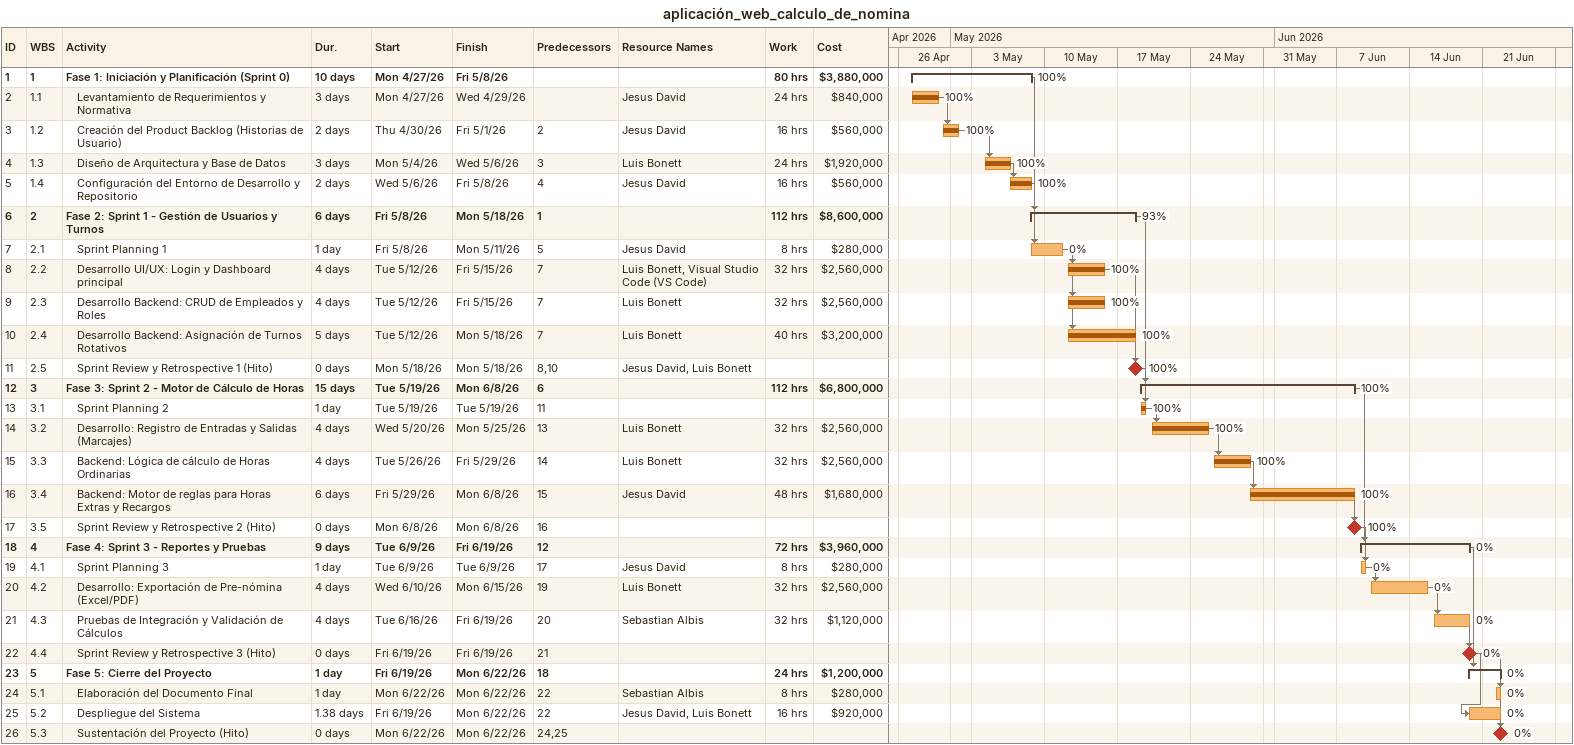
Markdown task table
aplicación_web_calculo_de_nomina

| ID | WBS | Task | Duration | Start | Finish | Predecessors | Resources | % complete | Work (h) | Cost ($) |
|---|---|---|---|---|---|---|---|---|---|---|
| 1 | 1 | **Fase 1: Iniciación y Planificación (Sprint 0)** | 10d | 2026-04-27 | 2026-05-08 |  |  | 100 | 80 | 3880000 |
| 2 | 1.1 | Levantamiento de Requerimientos y Normativa | 3d | 2026-04-27 | 2026-04-29 |  | Jesus David | 100 | 24 | 840000 |
| 3 | 1.2 | Creación del Product Backlog (Historias de Usuario) | 2d | 2026-04-30 | 2026-05-01 | 2 | Jesus David | 100 | 16 | 560000 |
| 4 | 1.3 | Diseño de Arquitectura y Base de Datos | 3d | 2026-05-04 | 2026-05-06 | 3 | Luis Bonett | 100 | 24 | 1920000 |
| 5 | 1.4 | Configuración del Entorno de Desarrollo y Repositorio | 2d | 2026-05-06 | 2026-05-08 | 4 | Jesus David | 100 | 16 | 560000 |
| 6 | 2 | **Fase 2: Sprint 1 - Gestión de Usuarios y Turnos** | 6d | 2026-05-08 | 2026-05-18 | 1 |  | 93 | 112 | 8600000 |
| 7 | 2.1 | Sprint Planning 1 | 1d | 2026-05-08 | 2026-05-11 | 5 | Jesus David | 0 | 8 | 280000 |
| 8 | 2.2 | Desarrollo UI/UX: Login y Dashboard principal | 4d | 2026-05-12 | 2026-05-15 | 7 | Luis Bonett, Visual Studio Code (VS Code) | 100 | 32 | 2560000 |
| 9 | 2.3 | Desarrollo Backend: CRUD de Empleados y Roles | 4d | 2026-05-12 | 2026-05-15 | 7 | Luis Bonett | 100 | 32 | 2560000 |
| 10 | 2.4 | Desarrollo Backend: Asignación de Turnos Rotativos | 5d | 2026-05-12 | 2026-05-18 | 7 | Luis Bonett | 100 | 40 | 3200000 |
| 11 | 2.5 | Sprint Review y Retrospective 1 (Hito) | 0d | 2026-05-18 | 2026-05-18 | 8, 10 | Jesus David, Luis Bonett | 100 |  |  |
| 12 | 3 | **Fase 3: Sprint 2 - Motor de Cálculo de Horas** | 15d | 2026-05-19 | 2026-06-08 | 6 |  | 100 | 112 | 6800000 |
| 13 | 3.1 | Sprint Planning 2 | 1d | 2026-05-19 | 2026-05-19 | 11 |  | 100 |  |  |
| 14 | 3.2 | Desarrollo: Registro de Entradas y Salidas (Marcajes) | 4d | 2026-05-20 | 2026-05-25 | 13 | Luis Bonett | 100 | 32 | 2560000 |
| 15 | 3.3 | Backend: Lógica de cálculo de Horas Ordinarias | 4d | 2026-05-26 | 2026-05-29 | 14 | Luis Bonett | 100 | 32 | 2560000 |
| 16 | 3.4 | Backend: Motor de reglas para Horas Extras y Recargos | 6d | 2026-05-29 | 2026-06-08 | 15 | Jesus David | 100 | 48 | 1680000 |
| 17 | 3.5 | Sprint Review y Retrospective 2 (Hito) | 0d | 2026-06-08 | 2026-06-08 | 16 |  | 100 |  |  |
| 18 | 4 | **Fase 4: Sprint 3 - Reportes y Pruebas** | 9d | 2026-06-09 | 2026-06-19 | 12 |  | 0 | 72 | 3960000 |
| 19 | 4.1 | Sprint Planning 3 | 1d | 2026-06-09 | 2026-06-09 | 17 | Jesus David | 0 | 8 | 280000 |
| 20 | 4.2 | Desarrollo: Exportación de Pre-nómina (Excel/PDF) | 4d | 2026-06-10 | 2026-06-15 | 19 | Luis Bonett | 0 | 32 | 2560000 |
| 21 | 4.3 | Pruebas de Integración y Validación de Cálculos | 4d | 2026-06-16 | 2026-06-19 | 20 | Sebastian Albis | 0 | 32 | 1120000 |
| 22 | 4.4 | Sprint Review y Retrospective 3 (Hito) | 0d | 2026-06-19 | 2026-06-19 | 21 |  | 0 |  |  |
| 23 | 5 | **Fase 5: Cierre del Proyecto** | 1d | 2026-06-19 | 2026-06-22 | 18 |  | 0 | 24 | 1200000 |
| 24 | 5.1 | Elaboración del Documento Final | 1d | 2026-06-22 | 2026-06-22 | 22 | Sebastian Albis | 0 | 8 | 280000 |
| 25 | 5.2 | Despliegue del Sistema | 1.38d | 2026-06-19 | 2026-06-22 | 22 | Jesus David, Luis Bonett | 0 | 16 | 920000 |
| 26 | 5.3 | Sustentación del Proyecto (Hito) | 0d | 2026-06-22 | 2026-06-22 | 24, 25 |  | 0 |  |  |
